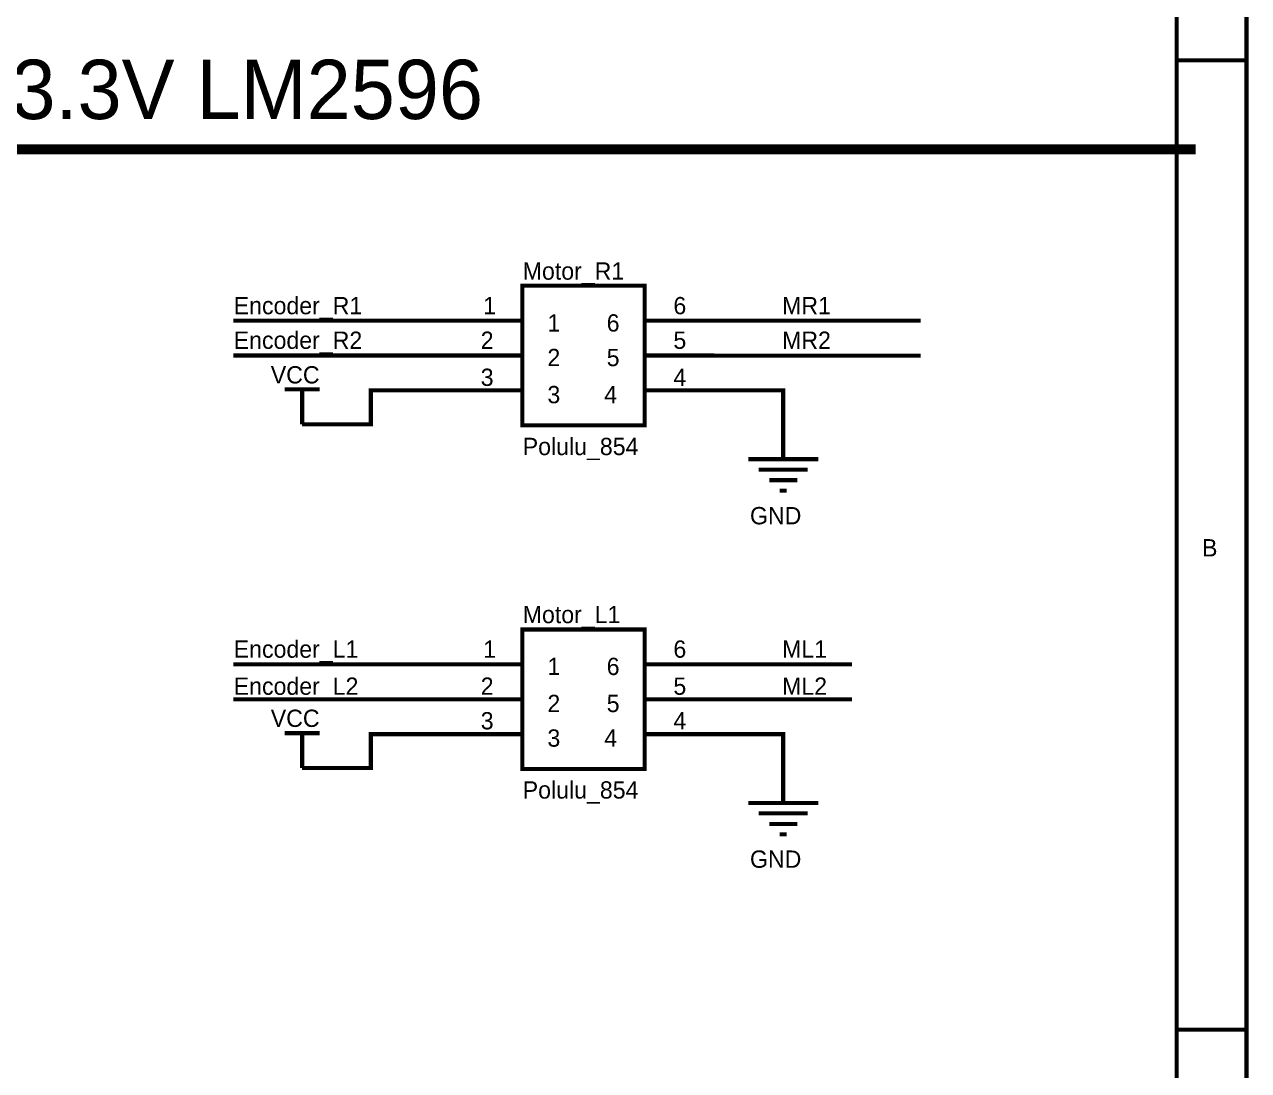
# Model space of a CAD drawing. Header units: millimetres. Extents: x 0 to 394, y 0 to 282.
# Drawn here: x 304.8 to 393.8, y 138 to 214.1 of the extents above; entities that cross this region are included whole.
import ezdxf

# ---------------------------------------------------------------- set-up
doc = ezdxf.new("R2010")
doc.units = ezdxf.units.MM
doc.layers.add('Sheet', color=255, linetype='Continuous')

msp = doc.modelspace()

# ---------------------------------------------------------------- linework, layer by layer
at = {"layer": 'Sheet'}
for points, const_width in [([(0.022, 281.94), (393.7, 281.94), (393.7, 0), (0.022, 0), (0.022, 281.94)], 0.3), ([(0.022, 281.94), (0.022, 0), (393.7, 0), (393.7, 281.94), (0.022, 281.94), (0.022, 281.94)], 0.0991), ([(5.099, 276.841), (388.624, 276.841), (388.624, 5.076), (5.099, 5.076), (5.099, 276.841)], 0.3), ([(5.099, 276.841), (5.099, 5.076), (388.624, 5.076), (388.624, 276.841), (5.099, 276.841), (5.099, 276.841)], 0.0991), ([(341.028, 195.069), (349.923, 195.069), (349.923, 184.916), (341.028, 184.916), (341.028, 195.069)], 0.3), ([(341.028, 195.069), (341.028, 184.916), (349.923, 184.916), (349.923, 195.069), (341.028, 195.069), (341.028, 195.069)], 0.0991), ([(341.028, 170.069), (349.923, 170.069), (349.923, 159.916), (341.028, 159.916), (341.028, 170.069)], 0.3), ([(341.028, 170.069), (341.028, 159.916), (349.923, 159.916), (349.923, 170.069), (341.028, 170.069), (341.028, 170.069)], 0.0991)]:
    msp.add_lwpolyline(points, close=True, dxfattribs=dict(at, const_width=const_width))
for points, const_width in [([(393.7, 211.455), (388.624, 211.455)], 0.3), ([(220.008, 204.986), (390.016, 204.986)], 0.749), ([(335.952, 192.531), (320.005, 192.531)], 0.3), ([(341.028, 192.531), (335.952, 192.531)], 0.3), ([(349.923, 192.531), (354.999, 192.531)], 0.3), ([(354.999, 192.52), (370.003, 192.52)], 0.3), ([(335.952, 189.993), (320.005, 189.993)], 0.3), ([(341.028, 189.993), (335.952, 189.993)], 0.3), ([(349.923, 189.993), (354.999, 189.993)], 0.3), ([(354.999, 189.982), (370.003, 189.982)], 0.3), ([(323.733, 187.533), (326.271, 187.533)], 0.3), ([(325.002, 184.995), (325.002, 187.533)], 0.3), ([(335.952, 187.455), (330, 187.455), (330, 184.995), (325.002, 184.995)], 0.3), ([(341.028, 187.455), (335.952, 187.455)], 0.3), ([(349.923, 187.455), (354.999, 187.455)], 0.3), ([(354.999, 187.455), (359.997, 187.455), (359.997, 184.995)], 0.3), ([(359.997, 184.995), (359.997, 182.457)], 0.3), ([(357.459, 182.457), (362.546, 182.457)], 0.3), ([(358.223, 181.693), (361.783, 181.693)], 0.3), ([(358.986, 180.929), (361.019, 180.929)], 0.3), ([(359.75, 180.166), (360.255, 180.166)], 0.3), ([(335.952, 167.531), (320.005, 167.531)], 0.3), ([(341.028, 167.531), (335.952, 167.531)], 0.3), ([(349.923, 167.531), (354.999, 167.531)], 0.3), ([(354.999, 167.531), (365.006, 167.531)], 0.3), ([(335.952, 164.993), (320.005, 164.993)], 0.3), ([(341.028, 164.993), (335.952, 164.993)], 0.3), ([(349.923, 164.993), (354.999, 164.993)], 0.3), ([(354.999, 164.993), (365.006, 164.993)], 0.3), ([(323.733, 162.533), (326.271, 162.533)], 0.3), ([(325.002, 159.995), (325.002, 162.533)], 0.3), ([(335.952, 162.455), (330, 162.455), (330, 159.995), (325.002, 159.995)], 0.3), ([(341.028, 162.455), (335.952, 162.455)], 0.3), ([(349.923, 162.455), (354.999, 162.455)], 0.3), ([(354.999, 162.455), (359.997, 162.455), (359.997, 159.995)], 0.3), ([(359.997, 159.995), (359.997, 157.457)], 0.3), ([(357.459, 157.457), (362.546, 157.457)], 0.3), ([(358.223, 156.693), (361.783, 156.693)], 0.3), ([(358.986, 155.93), (361.019, 155.93)], 0.3), ([(359.75, 155.166), (360.255, 155.166)], 0.3), ([(393.7, 140.97), (388.624, 140.97)], 0.3)]:
    msp.add_lwpolyline(points, dxfattribs=dict(at, const_width=const_width))

# ---------------------------------------------------------------- texts
for s, height, p in [('Mạch Nguồn Hạ Áp 3.3V LM2596', 4.31266, (251.925, 207.187)), ('Motor_R1', 1.2579, (341.051, 195.507)), ('Encoder_R1', 1.2579, (320.027, 192.991)), ('1', 1.258, (338.176, 192.991)), ('6', 1.258, (352.012, 192.991)), ('MR1', 1.2579, (359.918, 192.991)), ('1', 1.258, (342.848, 191.734)), ('6', 1.258, (347.16, 191.734)), ('Encoder_R2', 1.2579, (320.027, 190.476)), ('2', 1.258, (337.996, 190.476)), ('5', 1.258, (352.012, 190.476)), ('MR2', 1.2579, (359.918, 190.476)), ('2', 1.258, (342.848, 189.218)), ('5', 1.258, (347.16, 189.218)), ('VCC', 1.2579, (322.723, 187.96)), ('3', 1.258, (337.996, 187.78)), ('4', 1.258, (352.012, 187.78)), ('3', 1.258, (342.848, 186.522)), ('4', 1.258, (346.981, 186.522)), ('Polulu_854', 1.2579, (341.051, 182.749)), ('GND', 1.2579, (357.582, 177.717)), ('B', 1.258, (390.466, 175.381)), ('Motor_L1', 1.2579, (341.051, 170.53)), ('Encoder_L1', 1.2579, (320.027, 168.014)), ('1', 1.258, (338.176, 168.014)), ('6', 1.258, (352.012, 168.014)), ('ML1', 1.2579, (359.918, 168.014)), ('1', 1.258, (342.848, 166.756)), ('6', 1.258, (347.16, 166.756)), ('Encoder_L2', 1.2579, (320.027, 165.319)), ('2', 1.258, (337.996, 165.319)), ('5', 1.258, (352.012, 165.319)), ('ML2', 1.2579, (359.918, 165.319)), ('2', 1.258, (342.848, 164.061)), ('5', 1.258, (347.16, 164.061)), ('VCC', 1.2579, (322.723, 162.983)), ('3', 1.258, (337.996, 162.803)), ('4', 1.258, (352.012, 162.803)), ('3', 1.258, (342.848, 161.545)), ('4', 1.258, (346.981, 161.545)), ('Polulu_854', 1.2579, (341.051, 157.771)), ('GND', 1.2579, (357.582, 152.74))]:
    msp.add_text(s, height=height, dxfattribs=at).set_placement(p)

doc.saveas('drawing.dxf')
